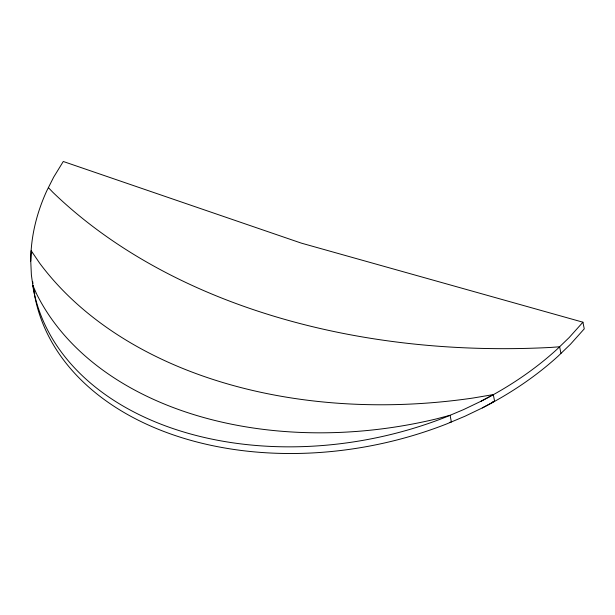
<?xml version="1.0" encoding="UTF-8"?>
<svg xmlns="http://www.w3.org/2000/svg" width="615" height="615" viewBox="0 0 615 615"><rect width="100%" height="100%" fill="white"/><g stroke="black" fill="none" stroke-linecap="round" stroke-linejoin="round"><path stroke-width="0.92" d="M493.299 394.599L481.007 401.249L463.672 409.559L445.767 417.101A303.249 211.414 -11.2 0 1 33.295 288.712L31.38 274.997L30.75 261.098L31.234 250.774L39.66 263.182A454.877 317.125 -11.2 0 0 472.935 398.051L493.299 394.599L494.614 401.264L482.329 407.914L464.994 416.224L447.09 423.766A303.249 211.414 -11.2 0 1 34.609 295.377L33.717 288.973M30.75 261.098A303.249 211.414 -11.2 0 1 46.755 190.881L53.69 177.112L63.276 161.491L301.312 243.125L582.928 322.199L569.159 337.566L556.683 349.604A303.249 211.414 -11.2 0 1 481.007 401.249M449.611 422.428L451.387 421.952L450.072 415.294L436.735 418.823A353.794 246.653 -11.2 0 1 36.8 294.339L32.833 285.414L34.87 293.701M492.769 401.58L494.614 401.264M48.393 187.637L52.882 192.326A657.043 458.067 -11.2 0 0 551.117 347.414L559.627 346.768L560.942 353.433M582.928 322.199L584.25 328.864L570.474 344.231L557.997 356.269A303.249 211.414 -11.2 0 1 482.329 407.914M31.234 250.774L31.726 253.272M32.695 281.662L32.956 283.492M33.21 285.322L33.464 287.144"/></g></svg>
